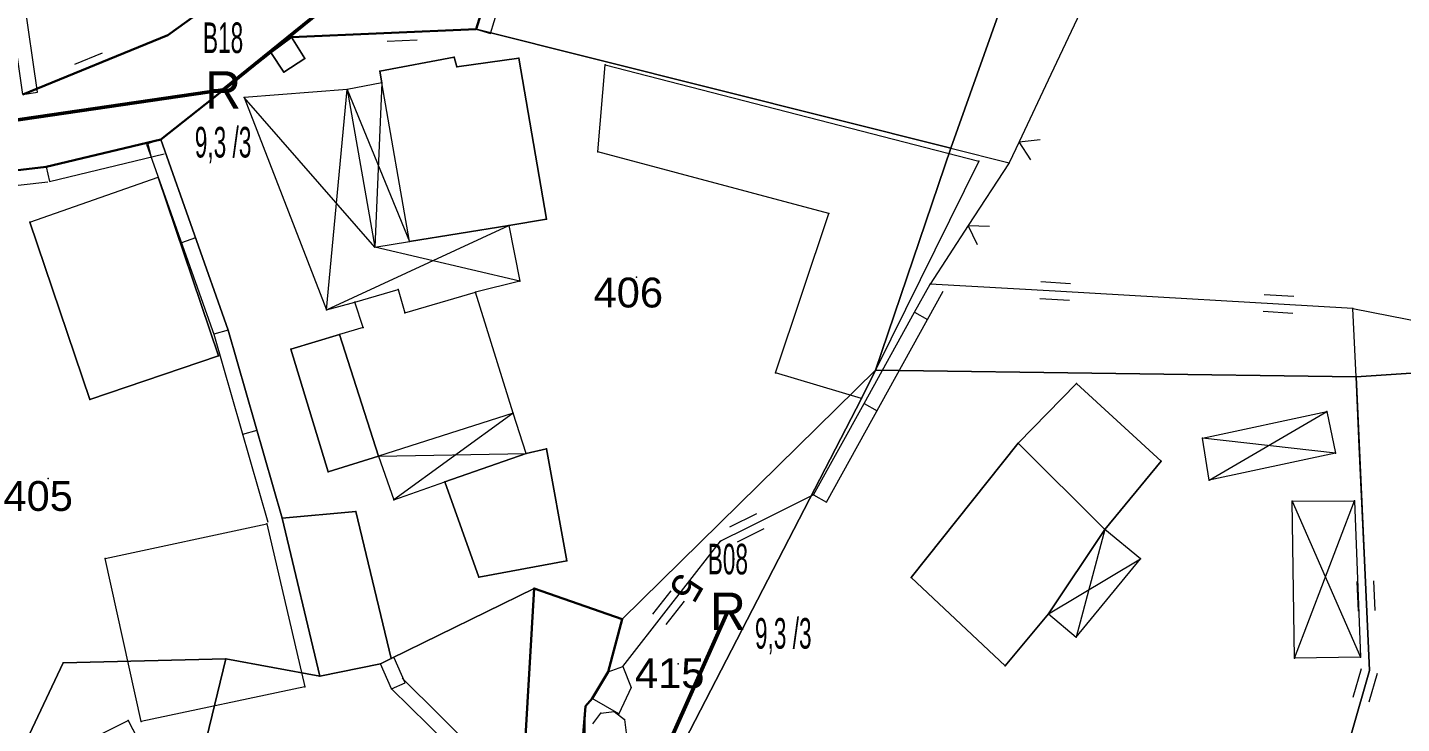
# Model space of a CAD drawing. Header units: millimetres. Extents: x 615240 to 617330, y 4151758 to 4153557.
# Drawn here: x 615575.8 to 615667.9, y 4152584.1 to 4152630.8 of the extents above; entities that cross this region are included whole.
import ezdxf
from ezdxf.enums import TextEntityAlignment as Align
from ezdxf.xclip import XClip

# ---------------------------------------------------------------- set-up
doc = ezdxf.new("R2010")
doc.units = ezdxf.units.MM
doc.header["$XCLIPFRAME"] = 2
for name, color, linetype, lineweight in [('02_ADA_ALN_YENI', 7, 'Continuous', 30), ('03_PARSEL_ALN_ESKI', 18, 'Continuous', 0), ('03_PARSEL_ALN_YENI', 171, 'Continuous', 0), ('03_PARSEL_NO_ESKI', 5, 'Continuous', 0), ('03_PARSEL_SNR_YENI', 5, 'Continuous', 0), ('04_YAPI_ALN_TSCLSIZ', 18, 'Continuous', 0), ('04_YAPI_SNR_TSCL', 232, 'Continuous', 0), ('04_YAPI_SNR_TSCLSZ', 77, 'Continuous', 0), ('06_DETAY_SNR_KROKI', 4, 'Continuous', 0), ('07_SNRTIP_GECERLI', 30, 'Continuous', 0), ('07_SNRTIP_SABIT', 18, 'Continuous', 0), ('DIREK_AG_MEVCUT', 3, 'Continuous', 25), ('HAT_AG_HAVAI_MEVCUT', 82, 'Continuous', 50), ('NOKTA_DETAY_YENI', 171, 'Continuous', 0), ('NOKTA_PARSEL_ESKI', 6, 'Continuous', 0), ('NOKTA_PARSEL_YENI', 30, 'Continuous', 0), ('NOKTA_YAPI_TSCL', 232, 'Continuous', 0), ('NOKTA_YAPI_TSCLSIZ', 77, 'Continuous', 0)]:
    doc.layers.add(name, color=color, linetype=linetype, lineweight=lineweight)
doc.styles.add('Direk', font='B_CAD')
doc.styles.get("Standard").update_dxf_attribs({"font": 'Arial'})

# ---------------------------------------------------------------- blocks, each defined once
blk = doc.blocks.new('fggg')
at = {"layer": '02_ADA_ALN_YENI', "color": 252}
for points in [[(615612.527, 4152577.213, 0), (615613.219, 4152585.291, 0), (615613.657, 4152585.811, 0), (615614.732, 4152587.607, 0), (615615.675, 4152591.122, 0), (615609.761, 4152593.183, 0), (615608.861, 4152577.919, 0)], [(615560.102, 4152580.484, 0), (615558.487, 4152585.469, 0), (615557.837, 4152596.094, 0), (615557.392, 4152602.66, 0), (615557.888, 4152617.923, 0), (615559.37, 4152619.377, 0), (615577.035, 4152621.439, 0), (615584.719, 4152623.288, 0), (615592.1, 4152629.115, 0), (615593.487, 4152630.125, 0), (615605.882, 4152630.676, 0), (615610.515, 4152645.697, 0), (615613.362, 4152652.595, 0), (615616.463, 4152661.521, 0), (615622.552, 4152668.624, 0), (615629.309, 4152682.713, 0), (615639.618, 4152681.321, 0), (615662.222, 4152661.448, 0), (615742.028, 4152608.905, 0), (615892.46, 4152514.417, 0)], [(615509.222, 4152712.479, 0), (615602.85, 4152702.628, 0), (615614.189, 4152694.796, 0), (615621.471, 4152689.766, 0), (615621.75, 4152674.853, 0), (615617.626, 4152669.967, 0), (615614.594, 4152666.391, 0), (615612.535, 4152663.241, 0), (615605.12, 4152641.381, 0), (615602.569, 4152637.529, 0), (615591.963, 4152635.159, 0), (615585.201, 4152630.278, 0), (615575.466, 4152626.303, 0)]]:
    blk.add_polyline3d(points, dxfattribs=at)
at = {"layer": '03_PARSEL_ALN_ESKI', "color": 252}
for p in [(615616.634, 4152614.06), (615577.173, 4152600.555), (615619.417, 4152588.142)]:
    blk.add_point(p, dxfattribs=at)
at = {"layer": '03_PARSEL_ALN_YENI', "color": 252}
for points in [[(615585.969, 4152661.843, 0), (615597.012, 4152663.188, 0), (615612.535, 4152663.241, 0), (615605.12, 4152641.381, 0), (615602.569, 4152637.529, 0), (615591.963, 4152635.159, 0), (615585.201, 4152630.278, 0), (615575.466, 4152626.303, 0), (615573.636, 4152639.027, 0), (615572.457, 4152652.146, 0), (615572.636, 4152660.134, 0), (615585.969, 4152661.843, 0)], [(615742.028, 4152608.905, 0), (615734.791, 4152607.749, 0), (615722.79, 4152607.676, 0), (615708.917, 4152607.637, 0), (615694.401, 4152606.048, 0), (615686.335, 4152608.804, 0), (615664.885, 4152607.363, 0), (615632.665, 4152607.808, 0), (615637.699, 4152622.685, 0), (615648.419, 4152652.802, 0), (615662.222, 4152661.448, 0), (615742.028, 4152608.905, 0)], [(615637.699, 4152622.685, 0), (615605.882, 4152630.676, 0), (615610.515, 4152645.697, 0), (615613.362, 4152652.595, 0), (615648.419, 4152652.802, 0), (615637.699, 4152622.685, 0)], [(615637.699, 4152622.685, 0), (615632.665, 4152607.808, 0), (615615.675, 4152591.122, 0), (615609.761, 4152593.183, 0), (615600.169, 4152588.489, 0), (615599.47, 4152588.139, 0), (615595.383, 4152587.299, 0), (615592.857, 4152597.904, 0), (615589.242, 4152610.505, 0), (615584.719, 4152623.288, 0), (615592.1, 4152629.115, 0), (615593.487, 4152630.125, 0), (615605.882, 4152630.676, 0), (615637.699, 4152622.685, 0)], [(615589.095, 4152588.463, 0), (615578.169, 4152588.199, 0), (615574.986, 4152581.424, 0), (615563.399, 4152575.03, 0), (615560.102, 4152580.484, 0), (615558.487, 4152585.469, 0), (615557.837, 4152596.094, 0), (615557.392, 4152602.66, 0), (615557.888, 4152617.923, 0), (615559.37, 4152619.377, 0), (615577.035, 4152621.439, 0), (615584.719, 4152623.288, 0), (615589.242, 4152610.505, 0), (615592.857, 4152597.904, 0), (615595.383, 4152587.299, 0), (615589.095, 4152588.463, 0)], [(615664.885, 4152607.363, 0), (615686.335, 4152608.804, 0), (615694.401, 4152606.048, 0), (615691.841, 4152563.597, 0), (615687.889, 4152562.349, 0), (615681.654, 4152553.726, 0), (615672.355, 4152548.413, 0), (615665.594, 4152548.809, 0), (615655.42, 4152556.821, 0), (615658.237, 4152560.104, 0), (615659.988, 4152567.482, 0), (615665.794, 4152587.686, 0), (615664.885, 4152607.363, 0)], [(615611.16, 4152566.135, 0), (615631.728, 4152605.912, 0), (615632.665, 4152607.808, 0), (615664.885, 4152607.363, 0), (615665.794, 4152587.686, 0), (615659.988, 4152567.482, 0), (615658.237, 4152560.104, 0), (615655.42, 4152556.821, 0), (615652.688, 4152559.273, 0), (615646.49, 4152557.537, 0), (615634.121, 4152540.053, 0), (615632.211, 4152539.028, 0), (615621.9, 4152539.38, 0), (615610.485, 4152542.057, 0), (615606.818, 4152549.579, 0), (615606.247, 4152552.175, 0), (615606.745, 4152555.395, 0), (615611.16, 4152566.135, 0)], [(615615.675, 4152591.122, 0), (615632.665, 4152607.808, 0), (615631.728, 4152605.912, 0), (615611.16, 4152566.135, 0), (615612.527, 4152577.213, 0), (615613.219, 4152585.291, 0), (615613.657, 4152585.811, 0), (615614.732, 4152587.607, 0), (615615.675, 4152591.122, 0)], [(615609.761, 4152593.183, 0), (615608.861, 4152577.919, 0), (615606.774, 4152568.396, 0), (615602.205, 4152556.296, 0), (615599.75, 4152548.886, 0), (615602.805, 4152543.966, 0), (615592.81, 4152546.273, 0), (615594.49, 4152536.909, 0), (615592.452, 4152535.622, 0), (615582.768, 4152536.164, 0), (615578.676, 4152542.944, 0), (615572.837, 4152550.11, 0), (615576.42, 4152554.049, 0), (615581.761, 4152564.731, 0), (615586.32, 4152577.047, 0), (615589.095, 4152588.463, 0), (615595.383, 4152587.299, 0), (615599.47, 4152588.139, 0), (615600.169, 4152588.489, 0), (615609.761, 4152593.183, 0)], [(615567.529, 4152568.723, 0), (615563.399, 4152575.03, 0), (615574.986, 4152581.424, 0), (615578.169, 4152588.199, 0), (615589.095, 4152588.463, 0), (615586.32, 4152577.047, 0), (615581.761, 4152564.731, 0), (615576.42, 4152554.049, 0), (615572.837, 4152550.11, 0), (615569.008, 4152561.69, 0), (615567.529, 4152568.723, 0)]]:
    blk.add_polyline3d(points, close=True, dxfattribs=at)
at = {"layer": '03_PARSEL_SNR_YENI', "color": 252}
for p, q in [((615606.838, 4152630.381, 0.953), (615611.471, 4152645.402, 0.953)), ((615576.456, 4152626.445, 0.953), (615574.626, 4152639.169, 0.953)), ((615605.882, 4152630.676, 0.953), (615607.945, 4152637.365, 0.953)), ((615580.095, 4152628.193, 0.953), (615585.201, 4152630.278, 0.953)), ((615586.287, 4152631.062, 0.953), (615585.201, 4152630.278, 0.953)), ((615600.887, 4152630.454, 0.953), (615593.487, 4152630.125, 0.953)), ((615605.882, 4152630.676, 0.953), (615600.887, 4152630.454, 0.953)), ((615605.882, 4152630.676, 663.246), (615637.699, 4152622.685, 672.726)), ((615605.882, 4152630.676, 0.953), (615606.838, 4152630.381, 0.953)), ((615601.911, 4152629.936, 0.953), (615599.913, 4152629.848, 0.953)), ((615578.957, 4152628.336, 0.953), (615580.808, 4152629.092, 0.953)), ((615584.719, 4152623.288, 661.272), (615592.1, 4152629.115, 662.796)), ((615575.466, 4152626.303, 0.953), (615580.095, 4152628.193, 0.953)), ((615575.466, 4152626.303, 0.953), (615576.456, 4152626.445, 0.953)), ((615577.035, 4152621.439, 0.953), (615583.841, 4152623.077, 0.953)), ((615584.719, 4152623.288, 0.953), (615583.776, 4152622.954, 0.953)), ((615583.776, 4152622.954, 0.953), (615588.299, 4152610.171, 0.953)), ((615583.841, 4152623.077, 0.953), (615584.719, 4152623.288, 0.953)), ((615583.841, 4152623.077, 0.953), (615584.075, 4152622.104, 0.953)), ((615584.719, 4152623.288, 0.953), (615587.054, 4152616.689, 0.953)), ((615577.269, 4152620.467, 0.953), (615584.953, 4152622.316, 0.953)), ((615573.276, 4152621, 0.953), (615577.035, 4152621.439, 0.953)), ((615577.035, 4152621.439, 0.953), (615577.269, 4152620.467, 0.953)), ((615559.486, 4152618.384, 0.953), (615577.151, 4152620.446, 0.953)), ((615587.054, 4152616.689, 0.953), (615586.111, 4152616.355, 0.953)), ((615587.054, 4152616.689, 0.953), (615589.242, 4152610.505, 0.953)), ((615589.242, 4152610.505, 0.953), (615588.281, 4152610.229, 0.953)), ((615588.281, 4152610.229, 0.953), (615591.896, 4152597.628, 0.953)), ((615589.242, 4152610.505, 0.953), (615591.172, 4152603.776, 0.953)), ((615665.102, 4152602.67, 0.953), (615664.885, 4152607.363, 0.953)), ((615591.172, 4152603.776, 0.953), (615590.211, 4152603.501, 0.953)), ((615591.172, 4152603.776, 0.953), (615592.857, 4152597.904, 0.953)), ((615665.563, 4152592.681, 0.953), (615665.102, 4152602.67, 0.953)), ((615665.048, 4152591.656, 0.953), (615664.955, 4152593.654, 0.953)), ((615666.171, 4152591.708, 0.953), (615666.079, 4152593.705, 0.953)), ((615665.794, 4152587.686, 0.953), (615665.563, 4152592.681, 0.953)), ((615664.695, 4152585.898, 0.953), (615665.247, 4152587.82, 0.953)), ((615665.512, 4152586.704, 0.953), (615665.794, 4152587.686, 0.953)), ((615665.776, 4152585.588, 0.953), (615666.329, 4152587.51, 0.953)), ((615664.131, 4152581.899, 0.953), (615665.512, 4152586.704, 0.953)), ((615613.171, 4152582.357, 0.953), (615613.219, 4152585.291, 0.953)), ((615613.219, 4152585.291, 0.953), (615613.657, 4152585.811, 0.953))]:
    blk.add_line(p, q, dxfattribs=at)
for p in [(615585.201, 4152630.278, 662.617), (615585.201, 4152630.278, 662.617), (615605.882, 4152630.676, 663.246), (615605.882, 4152630.676, 663.246), (615593.487, 4152630.125, 662.83), (615584.719, 4152623.288, 661.272), (615584.719, 4152623.288, 661.272), (615577.035, 4152621.439, 659.598), (615577.035, 4152621.439, 659.598), (615589.242, 4152610.505, 663.018), (615589.242, 4152610.505, 663.018), (615664.885, 4152607.363, 670.453), (615592.857, 4152597.904, 663.19), (615665.794, 4152587.686, 666.106), (615665.794, 4152587.686, 666.106), (615613.219, 4152585.291, 664.942), (615613.219, 4152585.291, 664.942), (615613.657, 4152585.811, 665.447)]:
    blk.add_point(p, dxfattribs=at)
at = {"layer": '04_YAPI_ALN_TSCLSIZ', "color": 252}
for points in [[(615593.487, 4152630.125, 0), (615594.388, 4152628.709, 0), (615592.987, 4152627.779, 0), (615592.1, 4152629.115, 0), (615593.487, 4152630.125, 0)], [(615608.071, 4152617.523, 0), (615601.415, 4152616.444, 0), (615599.556, 4152627.081, 0), (615599.426, 4152627.865, 0), (615604.399, 4152628.791, 0), (615604.59, 4152628.141, 0), (615608.74, 4152628.731, 0), (615610.586, 4152617.931, 0), (615608.071, 4152617.523, 0)], [(615629.531, 4152618.31, 0), (615614.03, 4152622.444, 0), (615614.522, 4152628.292, 0), (615639.586, 4152621.82, 0), (615631.728, 4152605.912, 0), (615625.951, 4152607.631, 0), (615629.531, 4152618.31, 0)], [(615579.968, 4152605.854, 0), (615575.939, 4152617.746, 0), (615584.544, 4152620.747, 0), (615588.599, 4152608.778, 0), (615579.968, 4152605.854, 0)], [(615596.71, 4152610.207, 0), (615599.318, 4152602.053, 0), (615595.951, 4152601.011, 0), (615593.44, 4152609.226, 0), (615596.71, 4152610.207, 0)], [(615648.045, 4152597.13, 0), (615642.223, 4152602.918, 0), (615646.131, 4152606.931, 0), (615651.81, 4152601.709, 0), (615648.045, 4152597.13, 0)], [(615635.052, 4152593.909, 0), (615642.223, 4152602.918, 0), (615648.045, 4152597.13, 0), (615644.255, 4152591.476, 0), (615641.346, 4152587.992, 0), (615635.052, 4152593.909, 0)], [(615610.582, 4152602.548, 0), (615611.958, 4152595.03, 0), (615606.052, 4152593.94, 0), (615603.771, 4152600.335, 0), (615609.236, 4152602.23, 0), (615610.582, 4152602.548, 0)], [(615595.383, 4152587.299, 0), (615592.857, 4152597.904, 0), (615597.813, 4152598.34, 0), (615600.169, 4152588.489, 0), (615599.47, 4152588.139, 0), (615595.383, 4152587.299, 0)], [(615580.992, 4152595.193, 0), (615591.829, 4152597.518, 0), (615594.381, 4152586.582, 0), (615583.415, 4152584.26, 0), (615580.992, 4152595.193, 0)], [(615586.32, 4152577.047, 0), (615582.221, 4152575.015, 0), (615578.261, 4152582.208, 0), (615582.535, 4152584.342, 0), (615586.32, 4152577.047, 0)]]:
    blk.add_polyline3d(points, close=True, dxfattribs=at)
at = {"layer": '04_YAPI_SNR_TSCL', "color": 252}
for p, q in [((615597.742, 4152612.369, 663.745), (615600.643, 4152613.221, 664.253)), ((615600.643, 4152613.221, 664.253), (615601.102, 4152611.658, 662.848)), ((615601.102, 4152611.658, 662.848), (615605.828, 4152613.046, 666.561)), ((615608.349, 4152604.932, 666.576), (615605.828, 4152613.046, 666.561)), ((615598.289, 4152610.686, 663.835), (615597.742, 4152612.369, 663.745)), ((615598.289, 4152610.686, 663.835), (615596.71, 4152610.207, 664.467)), ((615599.318, 4152602.053, 663.728), (615596.71, 4152610.207, 664.467)), ((615608.349, 4152604.932, 666.576), (615599.318, 4152602.053, 663.728))]:
    blk.add_line(p, q, dxfattribs=at)
at = {"layer": '04_YAPI_SNR_TSCLSZ', "color": 252}
for p, q in [((615593.487, 4152630.125, 662.83), (615592.1, 4152629.115, 662.796)), ((615594.388, 4152628.709, 663.35), (615593.487, 4152630.125, 662.83)), ((615592.1, 4152629.115, 662.796), (615592.987, 4152627.779, 662.838)), ((615592.987, 4152627.779, 662.838), (615594.388, 4152628.709, 663.35)), ((615604.399, 4152628.791, 664.005), (615599.426, 4152627.865, 664.025)), ((615604.59, 4152628.141, 663.9), (615604.399, 4152628.791, 664.005)), ((615608.74, 4152628.731, 666.676), (615604.59, 4152628.141, 663.9)), ((615610.586, 4152617.931, 667.793), (615608.74, 4152628.731, 666.676)), ((615599.426, 4152627.865, 664.025), (615599.556, 4152627.081, 664.465)), ((615614.03, 4152622.444, 669.862), (615614.522, 4152628.292, 667.754)), ((615614.522, 4152628.292, 667.754), (615639.586, 4152621.82, 672.153)), ((615597.221, 4152626.638, 663.941), (615590.31, 4152626.086, 662.825)), ((615595.84, 4152611.858, 662.818), (615597.221, 4152626.638, 664.055)), ((615599.556, 4152627.081, 664.465), (615597.221, 4152626.638, 664.319)), ((615597.221, 4152626.638, 664.319), (615599.08, 4152616.056, 666.177)), ((615597.221, 4152626.638, 664.319), (615601.415, 4152616.444, 666.45)), ((615599.556, 4152627.081, 664.465), (615599.08, 4152616.056, 666.177)), ((615601.415, 4152616.444, 666.45), (615599.556, 4152627.081, 664.465)), ((615590.31, 4152626.086, 662.825), (615595.84, 4152611.858, 662.788)), ((615599.08, 4152616.056, 663.981), (615590.31, 4152626.086, 662.853)), ((615629.531, 4152618.31, 669.986), (615614.03, 4152622.444, 669.862)), ((615639.586, 4152621.82, 672.153), (615631.728, 4152605.912, 669.961)), ((615575.939, 4152617.746, 662.781), (615584.544, 4152620.747, 662.914)), ((615588.599, 4152608.778, 661.988), (615584.544, 4152620.747, 662.914)), ((615625.951, 4152607.631, 668.358), (615629.531, 4152618.31, 669.986)), ((615575.939, 4152617.746, 662.781), (615579.968, 4152605.854, 662.551)), ((615595.84, 4152611.858, 662.705), (615608.071, 4152617.523, 664.33)), ((615601.415, 4152616.444, 666.45), (615608.071, 4152617.523, 667.684)), ((615608.071, 4152617.523, 667.684), (615610.586, 4152617.931, 667.793)), ((615608.071, 4152617.523, 667.684), (615608.814, 4152613.775, 667.432)), ((615599.08, 4152616.056, 666.177), (615601.415, 4152616.444, 666.45)), ((615608.814, 4152613.775, 664.639), (615599.08, 4152616.056, 665.224)), ((615608.814, 4152613.775, 667.432), (615605.828, 4152613.046, 666.561)), ((615595.84, 4152611.858, 662.788), (615597.742, 4152612.369, 663.404)), ((615596.71, 4152610.207, 664.467), (615593.44, 4152609.226, 662.391)), ((615593.44, 4152609.226, 662.391), (615595.951, 4152601.011, 662.545)), ((615579.968, 4152605.854, 662.551), (615588.599, 4152608.778, 661.988)), ((615631.728, 4152605.912, 669.961), (615625.951, 4152607.631, 668.358)), ((615646.131, 4152606.931, 668.493), (615642.223, 4152602.918, 668.111)), ((615651.81, 4152601.709, 667.908), (615646.131, 4152606.931, 668.493)), ((615608.349, 4152604.932, 666.576), (615600.364, 4152599.12, 662.287)), ((615609.236, 4152602.23, 667.459), (615608.349, 4152604.932, 666.576)), ((615654.588, 4152603.264, 667.604), (615662.917, 4152605.041, 668.772)), ((615655.045, 4152600.446, 667.075), (615662.917, 4152605.041, 668.772)), ((615662.917, 4152605.041, 668.772), (615663.512, 4152602.252, 664.16)), ((615642.223, 4152602.918, 668.111), (615635.052, 4152593.909, 668.661)), ((615642.223, 4152602.918, 668.111), (615648.045, 4152597.13, 663.204)), ((615663.512, 4152602.252, 664.16), (615654.588, 4152603.264, 667.604)), ((615655.045, 4152600.446, 667.075), (615654.588, 4152603.264, 667.604)), ((615595.951, 4152601.011, 662.545), (615599.318, 4152602.053, 663.728)), ((615599.318, 4152602.053, 663.728), (615609.236, 4152602.23, 667.459)), ((615599.318, 4152602.053, 663.728), (615600.364, 4152599.12, 662.287)), ((615609.236, 4152602.23, 667.459), (615603.771, 4152600.335, 662.129)), ((615610.582, 4152602.548, 667.432), (615609.236, 4152602.23, 667.459)), ((615611.958, 4152595.03, 665.601), (615610.582, 4152602.548, 667.432)), ((615648.045, 4152597.13, 663.204), (615651.81, 4152601.709, 667.908)), ((615663.512, 4152602.252, 664.16), (615655.045, 4152600.446, 667.075)), ((615600.364, 4152599.12, 662.287), (615603.771, 4152600.335, 662.129)), ((615603.771, 4152600.335, 662.129), (615606.052, 4152593.94, 664.037)), ((615660.598, 4152599.027, 667.444), (615664.773, 4152599.057, 668.164)), ((615660.765, 4152588.505, 666.644), (615660.598, 4152599.027, 667.444)), ((615660.598, 4152599.027, 667.444), (615665.191, 4152588.574, 666.553)), ((615660.765, 4152588.505, 666.644), (615664.773, 4152599.057, 668.164)), ((615664.773, 4152599.057, 668.164), (615665.191, 4152588.574, 666.553)), ((615597.813, 4152598.34, 662.421), (615592.857, 4152597.904, 667.065)), ((615600.169, 4152588.489, 665.102), (615597.813, 4152598.34, 662.421)), ((615580.992, 4152595.193, 664.596), (615591.829, 4152597.518, 664.948)), ((615591.829, 4152597.518, 664.948), (615594.381, 4152586.582, 663.569)), ((615592.857, 4152597.904, 667.065), (615595.383, 4152587.299, 663.108)), ((615644.255, 4152591.476, 668.568), (615648.045, 4152597.13, 663.204)), ((615648.045, 4152597.13, 663.204), (615646.106, 4152589.921, 667.174)), ((615650.425, 4152595.173, 667.897), (615648.045, 4152597.13, 663.204)), ((615583.415, 4152584.26, 664.683), (615580.992, 4152595.193, 664.596)), ((615606.052, 4152593.94, 664.037), (615611.958, 4152595.03, 665.601)), ((615644.255, 4152591.476, 668.568), (615650.425, 4152595.173, 667.897)), ((615646.106, 4152589.921, 667.174), (615650.425, 4152595.173, 667.897)), ((615635.052, 4152593.909, 668.661), (615641.346, 4152587.992, 668.718)), ((615641.346, 4152587.992, 668.718), (615644.255, 4152591.476, 668.568)), ((615644.255, 4152591.476, 668.568), (615646.106, 4152589.921, 667.174)), ((615595.383, 4152587.299, 663.108), (615599.47, 4152588.139, 662.728)), ((615599.47, 4152588.139, 662.728), (615600.169, 4152588.489, 665.102)), ((615614.732, 4152587.607, 665.293), (615615.71, 4152587.954, 665.7)), ((615615.71, 4152587.954, 665.7), (615616.269, 4152586.542, 667.865)), ((615665.191, 4152588.574, 666.553), (615660.765, 4152588.505, 666.644)), ((615613.657, 4152585.811, 665.447), (615614.732, 4152587.607, 665.293)), ((615594.381, 4152586.582, 663.569), (615583.415, 4152584.26, 664.683)), ((615616.269, 4152586.542, 667.865), (615615.455, 4152584.786, 667.892)), ((615615.455, 4152584.786, 667.892), (615613.657, 4152585.811, 665.447)), ((615578.261, 4152582.208, 656.691), (615582.535, 4152584.342, 661.625)), ((615582.535, 4152584.342, 661.625), (615586.32, 4152577.047, 661.646)), ((615613.7, 4152584.113, 515.21), (615614.241, 4152584.818, 517.236)), ((615614.241, 4152584.818, 517.236), (615615.122, 4152584.934, 523.831)), ((615615.122, 4152584.934, 523.831), (615615.827, 4152584.393, 509.798)), ((615615.827, 4152584.393, 509.798), (615615.943, 4152583.512, 514.145))]:
    blk.add_line(p, q, dxfattribs=at)
at = {"layer": '06_DETAY_SNR_KROKI', "color": 252}
for p, q in [((615646.558, 4152632.164, 0.953), (615644.422, 4152627.644, 0.953)), ((615644.422, 4152627.644, 0.953), (615642.285, 4152623.123, 0.953)), ((615642.285, 4152623.123, 0.953), (615641.614, 4152621.702, 0.953)), ((615642.285, 4152623.123, 0.953), (615643.708, 4152623.28, 0.953)), ((615643.067, 4152621.924, 0.953), (615642.285, 4152623.123, 0.953)), ((615637.699, 4152622.685, 663.246), (615641.614, 4152621.702, 672.726)), ((615641.614, 4152621.702, 0.953), (615638.881, 4152617.515, 0.953)), ((615638.881, 4152617.515, 0.953), (615636.319, 4152613.59, 0.953)), ((615639.492, 4152616.221, 0.953), (615638.881, 4152617.515, 0.953)), ((615638.881, 4152617.515, 0.953), (615640.312, 4152617.477, 0.953)), ((615645.737, 4152613.611, 0.953), (615643.74, 4152613.726, 0.953)), ((615629.373, 4152598.971, 0.953), (615637.194, 4152613.106, 0.953)), ((615635.276, 4152611.705, 0.953), (615636.319, 4152613.59, 0.953)), ((615644.706, 4152613.107, 0.953), (615636.319, 4152613.59, 0.953)), ((615649.698, 4152612.819, 0.953), (615644.706, 4152613.107, 0.953)), ((615659.681, 4152612.244, 0.953), (615649.698, 4152612.819, 0.953)), ((615660.712, 4152612.748, 0.953), (615658.715, 4152612.863, 0.953)), ((615645.672, 4152612.488, 0.953), (615643.676, 4152612.603, 0.953)), ((615664.673, 4152611.956, 0.953), (615659.681, 4152612.244, 0.953)), ((615664.885, 4152607.363, 0.953), (615664.673, 4152611.956, 0.953)), ((615664.673, 4152611.956, 0.953), (615669.577, 4152610.981, 0.953)), ((615631.887, 4152605.58, 0.953), (615635.276, 4152611.705, 0.953)), ((615635.276, 4152611.705, 0.953), (615636.151, 4152611.221, 0.953)), ((615660.647, 4152611.625, 0.953), (615658.651, 4152611.74, 0.953)), ((615628.498, 4152599.455, 0.953), (615631.887, 4152605.58, 0.953)), ((615631.887, 4152605.58, 0.953), (615632.762, 4152605.096, 0.953)), ((615628.498, 4152599.455, 0.953), (615624.02, 4152597.23, 0.953)), ((615628.498, 4152599.455, 0.953), (615629.373, 4152598.971, 0.953)), ((615624.666, 4152598.178, 0.953), (615622.875, 4152597.289, 0.953)), ((615624.02, 4152597.23, 0.953), (615622.262, 4152596.356, 0.953)), ((615625.166, 4152597.171, 0.953), (615623.375, 4152596.281, 0.953)), ((615618.785, 4152591.897, 0.953), (615622.262, 4152596.356, 0.953)), ((615617.726, 4152591.454, 0.953), (615618.956, 4152593.031, 0.953)), ((615615.71, 4152587.954, 0.953), (615618.785, 4152591.897, 0.953)), ((615618.613, 4152590.763, 0.953), (615619.843, 4152592.339, 0.953)), ((615600.202, 4152586.46, 0.953), (615599.47, 4152588.139, 0.953)), ((615601.119, 4152586.86, 0.953), (615600.387, 4152588.539, 0.953)), ((615609.563, 4152578.631, 0.953), (615600.904, 4152587.172, 0.953)), ((615600.202, 4152586.46, 0.953), (615601.119, 4152586.86, 0.953)), ((615603.877, 4152582.835, 0.953), (615600.202, 4152586.46, 0.953))]:
    blk.add_line(p, q, dxfattribs=at)
for p in [(615641.614, 4152621.702, 672.726), (615641.614, 4152621.702, 672.726), (615636.319, 4152613.59, 671.858), (615636.319, 4152613.59, 671.858), (615636.319, 4152613.59, 671.858), (615664.673, 4152611.956, 670.453), (615664.673, 4152611.956, 670.453), (615664.673, 4152611.956, 670.453), (615664.885, 4152607.363, 666.106), (615628.498, 4152599.455, 668.447), (615628.498, 4152599.455, 668.447), (615622.262, 4152596.356, 667.364), (615622.262, 4152596.356, 667.364), (615599.47, 4152588.139, 662.728), (615615.71, 4152587.954, 665.7), (615600.202, 4152586.46, 664.195), (615600.202, 4152586.46, 664.195)]:
    blk.add_point(p, dxfattribs=at)
at = {"layer": '07_SNRTIP_GECERLI', "color": 252}
for points in [[(615637.699, 4152622.685, 672.726), (615648.419, 4152652.802, 676.226)], [(615632.665, 4152607.808, 0), (615637.699, 4152622.685, 0)], [(615664.885, 4152607.363, 0), (615686.335, 4152608.804, 0), (615694.401, 4152606.048, 669.064)], [(615615.675, 4152591.122, 0), (615632.665, 4152607.808, 669.961)], [(615631.728, 4152605.912, 669.961), (615632.665, 4152607.808, 0)], [(615632.665, 4152607.808, 669.961), (615664.885, 4152607.363, 0)], [(615631.728, 4152605.912, 669.961), (615611.16, 4152566.135, 661.222)], [(615631.728, 4152605.912, 669.961), (615631.728, 4152605.912, 669.961)], [(615600.169, 4152588.489, 665.102), (615609.761, 4152593.183, 0)], [(615609.761, 4152593.183, 0), (615608.861, 4152577.919, 663.504)], [(615609.761, 4152593.183, 0), (615615.675, 4152591.122, 0)], [(615615.675, 4152591.122, 0), (615614.732, 4152587.607, 665.293)], [(615563.399, 4152575.03, 654.256), (615574.986, 4152581.424, 0), (615578.169, 4152588.199, 0), (615589.095, 4152588.463, 0)], [(615576.42, 4152554.049, 654.843), (615581.761, 4152564.731, 655.434), (615586.32, 4152577.047, 661.646), (615589.095, 4152588.463, 661.646)], [(615589.095, 4152588.463, 0), (615595.383, 4152587.299, 663.108)], [(615595.383, 4152587.299, 663.108), (615595.383, 4152587.299, 663.108)]]:
    blk.add_polyline3d(points, dxfattribs=at)
at = {"layer": '07_SNRTIP_SABIT', "color": 252}
for points in [[(615605.882, 4152630.676, 663.246), (615610.515, 4152645.697, 665.307), (615613.362, 4152652.595, 666.642)], [(615602.569, 4152637.529, 663.806), (615591.963, 4152635.159, 662.633), (615585.201, 4152630.278, 662.617), (615575.466, 4152626.303, 661.557)], [(615605.882, 4152630.676, 663.246), (615593.487, 4152630.125, 662.83), (615592.1, 4152629.115, 662.796), (615584.719, 4152623.288, 661.272)], [(615637.699, 4152622.685, 672.726), (615605.882, 4152630.676, 663.246)], [(615584.719, 4152623.288, 661.272), (615577.035, 4152621.439, 659.598), (615559.37, 4152619.377, 658.067), (615557.888, 4152617.923, 657.838)], [(615584.719, 4152623.288, 661.272), (615589.242, 4152610.505, 663.018), (615592.857, 4152597.904, 663.19), (615595.383, 4152587.299, 663.108)], [(615664.885, 4152607.363, 0), (615665.794, 4152587.686, 666.106), (615659.988, 4152567.482, 661.32), (615658.237, 4152560.104, 661.267), (615655.42, 4152556.821, 659.758)], [(615595.383, 4152587.299, 663.108), (615599.47, 4152588.139, 662.728), (615600.169, 4152588.489, 665.102)], [(615611.16, 4152566.135, 661.222), (615612.527, 4152577.213, 663.582), (615613.219, 4152585.291, 664.942), (615613.657, 4152585.811, 665.447), (615614.732, 4152587.607, 665.293)]]:
    blk.add_polyline3d(points, dxfattribs=at)
at = {"layer": 'NOKTA_DETAY_YENI', "color": 252}
for p in [(615641.614, 4152621.702), (615636.319, 4152613.59, 671.858), (615664.673, 4152611.956, 670.453), (615628.498, 4152599.455, 668.447), (615622.262, 4152596.356, 667.364), (615600.202, 4152586.46, 664.195)]:
    blk.add_point(p, dxfattribs=at)
at = {"layer": 'NOKTA_PARSEL_ESKI', "color": 252}
for p in [(615632.665, 4152607.808), (615631.728, 4152605.912, 669.961), (615609.761, 4152593.183), (615615.675, 4152591.122), (615578.169, 4152588.199), (615589.095, 4152588.463)]:
    blk.add_point(p, dxfattribs=at)
at = {"layer": 'NOKTA_PARSEL_YENI', "color": 252}
for p in [(615585.201, 4152630.278, 662.617), (615605.882, 4152630.676, 663.246), (615593.443, 4152630.132, 662.843), (615593.487, 4152630.125, 662.83), (615592.1, 4152629.115, 662.796), (615584.719, 4152623.288, 661.272), (615637.699, 4152622.685, 672.726), (615577.035, 4152621.439, 659.598), (615589.242, 4152610.505, 663.018), (615664.885, 4152607.363), (615592.857, 4152597.904, 667.065), (615599.47, 4152588.139, 662.728), (615600.169, 4152588.489, 665.102), (615595.383, 4152587.299, 663.108), (615614.732, 4152587.607, 665.293), (615665.794, 4152587.686, 666.106), (615613.219, 4152585.291, 664.942), (615613.657, 4152585.811, 665.447)]:
    blk.add_point(p, dxfattribs=at)
at = {"layer": 'NOKTA_YAPI_TSCL', "color": 252}
for p in [(615600.643, 4152613.221, 664.253), (615605.828, 4152613.046, 666.561), (615597.742, 4152612.369, 663.745), (615601.102, 4152611.658), (615596.71, 4152610.207, 664.467), (615598.289, 4152610.686, 663.835), (615608.349, 4152604.932, 666.576), (615599.318, 4152602.053, 663.728)]:
    blk.add_point(p, dxfattribs=at)
at = {"layer": 'NOKTA_YAPI_TSCLSIZ', "color": 252}
for p in [(615594.388, 4152628.709), (615604.399, 4152628.791, 664.005), (615608.74, 4152628.731, 666.676), (615592.987, 4152627.779, 662.838), (615599.426, 4152627.865, 664.025), (615604.59, 4152628.141, 663.9), (615614.522, 4152628.292, 667.754), (615597.221, 4152626.638, 664.319), (615599.556, 4152627.081, 664.465), (615590.31, 4152626.086), (615614.03, 4152622.444, 669.862), (615639.586, 4152621.82, 672.153), (615584.544, 4152620.747, 662.914), (615629.531, 4152618.31, 669.986), (615575.939, 4152617.746, 662.781), (615608.071, 4152617.523, 667.684), (615610.586, 4152617.931, 667.793), (615601.415, 4152616.444, 666.45), (615599.08, 4152616.056, 666.177), (615608.814, 4152613.775, 667.432), (615595.84, 4152611.858), (615593.44, 4152609.226, 662.391), (615588.599, 4152608.778), (615625.951, 4152607.631, 668.358), (615646.131, 4152606.931, 668.493), (615579.968, 4152605.854, 662.551), (615662.917, 4152605.041, 668.772), (615642.223, 4152602.918, 668.111), (615654.588, 4152603.264, 667.604), (615609.236, 4152602.23, 667.459), (615610.582, 4152602.548, 667.432), (615651.81, 4152601.709, 667.908), (615663.512, 4152602.252), (615595.951, 4152601.011, 662.545), (615603.771, 4152600.335), (615655.045, 4152600.446, 667.075), (615600.364, 4152599.12, 662.287), (615660.598, 4152599.027, 667.444), (615664.773, 4152599.057, 668.164), (615597.813, 4152598.34, 662.421), (615591.829, 4152597.518, 664.948), (615648.045, 4152597.13), (615580.992, 4152595.193, 664.596), (615611.958, 4152595.03, 665.601), (615650.425, 4152595.173, 667.897), (615606.052, 4152593.94, 664.037), (615635.052, 4152593.909, 668.661), (615644.255, 4152591.476, 668.568), (615646.106, 4152589.921, 667.174), (615615.71, 4152587.954, 665.7), (615641.346, 4152587.992, 668.718), (615660.765, 4152588.505, 666.644), (615665.191, 4152588.574, 666.553), (615594.381, 4152586.582, 663.569), (615616.269, 4152586.542, 667.865), (615582.535, 4152584.342, 661.625), (615583.415, 4152584.26, 664.683), (615614.241, 4152584.818), (615615.122, 4152584.934, 667.48), (615615.455, 4152584.786, 667.892), (615615.827, 4152584.393, 667.48)]:
    blk.add_point(p, dxfattribs=at)
at = {"layer": '03_PARSEL_NO_ESKI', "color": 252}
for s, p in [('406', (615613.749, 4152612.019)), ('405', (615574.169, 4152598.383)), ('415', (615616.522, 4152586.506))]:
    blk.add_text(s, height=2, dxfattribs=at).set_placement(p)

msp = doc.modelspace()

# ---------------------------------------------------------------- linework, layer by layer
at = {"layer": 'HAT_AG_HAVAI_MEVCUT'}
for p, q in [((615588.903, 4152626.596), (615610.36, 4152643.98)), ((615547.709, 4152620.581), (615588.903, 4152626.596)), ((615607.462, 4152557.51), (615622.756, 4152591.654))]:
    msp.add_line(p, q, dxfattribs=at)

# ---------------------------------------------------------------- block references
ref = msp.add_blockref('fggg', (0, 0))
XClip(ref).set_block_clipping_path([(615240.4021353753, 4153557.293983656), (616576.5432835864, 4153557.293983656), (616576.5432835864, 4152657.5), (617142.5, 4152657.5), (617142.5, 4151777.5), (615240.4021353753, 4151757.5), (615240.4021353753, 4152657.5)])

# ---------------------------------------------------------------- texts
at = {"layer": 'DIREK_AG_MEVCUT', "width": 0.53}
for s, p in [('B18', (615588.903, 4152630.096)), ('9,3 /3', (615588.903, 4152623.096)), ('B08', (615622.756, 4152595.154)), ('9,3 /3', (615626.471, 4152590.177))]:
    msp.add_text(s, height=2.05, dxfattribs=at).set_placement(p, align=Align.MIDDLE_CENTER)
at = {"layer": 'DIREK_AG_MEVCUT', "style": 'Direk'}
for p in [(615588.903, 4152626.596), (615622.756, 4152591.654)]:
    msp.add_text('R', height=2.5, dxfattribs=at).set_placement(p, align=Align.MIDDLE_CENTER)
at = {"layer": 'DIREK_AG_MEVCUT', "color": 32, "style": 'Direk'}
msp.add_text('5', height=2, rotation=599.82946, dxfattribs=at).set_placement((615619.984, 4152593.218), align=Align.MIDDLE_CENTER)

doc.saveas('drawing.dxf')
